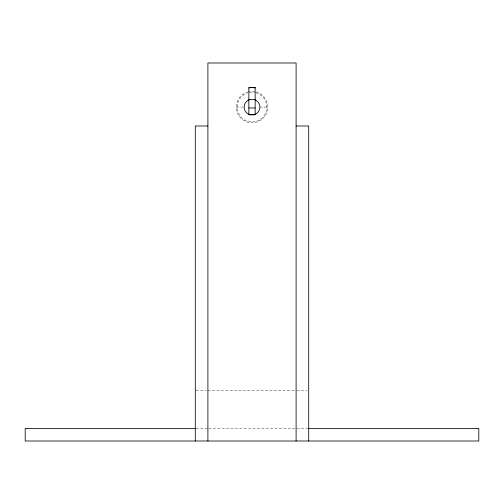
<?xml version="1.0" encoding="UTF-8"?>
<svg xmlns="http://www.w3.org/2000/svg" width="504" height="504" viewBox="0 0 504 504"><rect width="100%" height="100%" fill="white"/><g stroke="black" fill="none" stroke-linecap="round" stroke-linejoin="round"><path stroke-width="0.38" stroke-dasharray="2.52 1.89" d="M250.28 99.647L253.72 99.647M236.25 107.1L244.125 107.1M259.875 107.1L266.868 107.1M196.088 390.6L206.325 390.6M207.9 390.6L294.525 390.6M296.887 390.6L307.125 390.6M196.088 428.4L207.9 428.4M208.688 428.4L296.1 428.4M296.887 428.4L307.125 428.4M256.076 91.885A15.75 15.75 0 0 1 265.028 115.945A15.75 15.75 0 0 1 239.362 116.506A15.75 15.75 0 0 1 247.269 92.075M247.924 91.885A15.75 15.75 0 0 1 255.415 91.722M255.849 92.736A14.868 14.868 0 0 1 264.178 115.63A14.868 14.868 0 0 1 239.822 115.63A14.868 14.868 0 0 1 248.151 92.736M249.669 92.415A14.868 14.868 0 0 1 255.093 92.56M252 99.225L249.959 99.496A7.875 7.875 0 0 1 254.041 99.496L252 99.225"/><path stroke-width="0.76" d="M248.85 99.956L248.062 100.277A7.875 7.875 0 0 0 248.062 113.923L248.85 114.244M255.15 114.244L255.938 113.923A7.875 7.875 0 0 0 255.938 100.277L255.15 99.956M248.85 87.923L252 87.507L255.15 87.923M254.041 114.704L249.959 114.704M248.85 99.647L249.593 99.647M254.407 99.647L255.15 99.647M248.85 107.963L255.15 107.963M207.9 126L195.3 126L195.3 441M296.1 126L308.7 126L308.7 441M195.3 428.4L25.2 428.4L25.2 441L478.8 441L478.8 428.4L307.913 428.4M296.1 441L296.1 63L207.9 63L207.9 441M255.15 87.551L248.85 87.551L248.85 114.767L255.15 114.767L255.15 87.551"/></g></svg>
